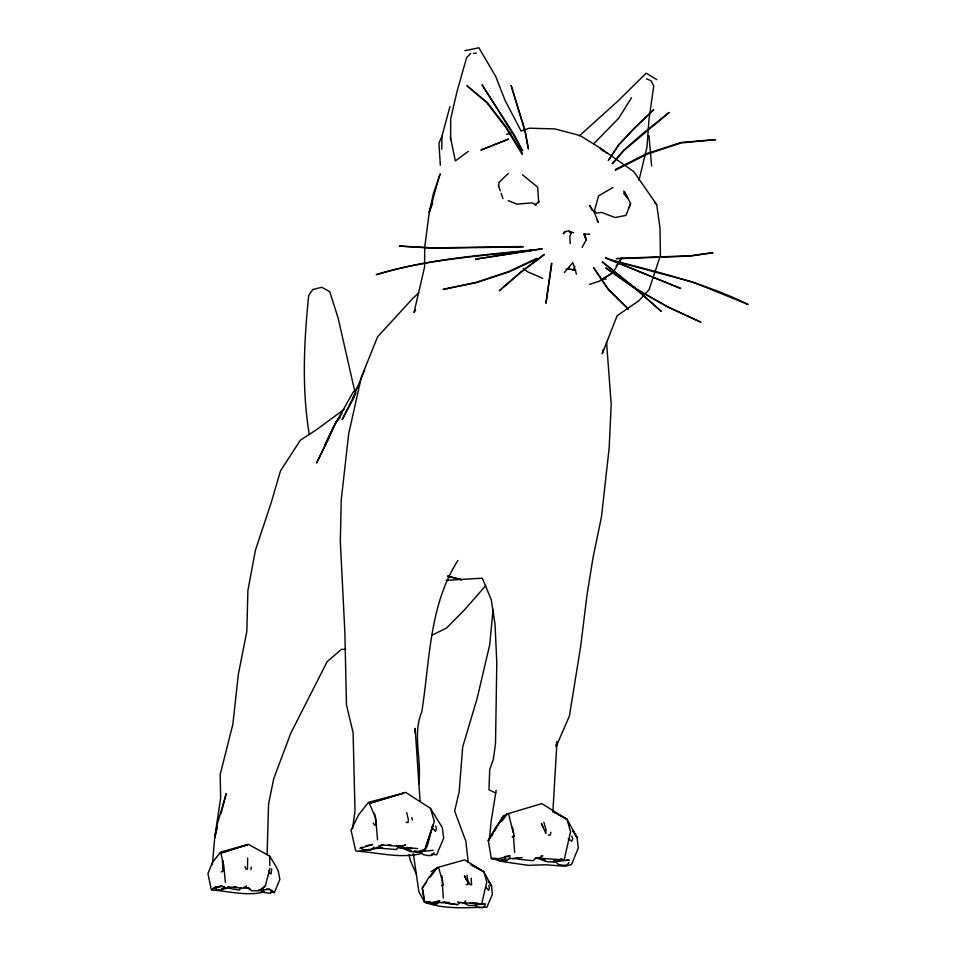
<?xml version="1.0" encoding="UTF-8"?>
<svg xmlns="http://www.w3.org/2000/svg" width="956" height="956" viewBox="0 0 956 956"><rect width="100%" height="100%" fill="white"/><g stroke="black" fill="none" stroke-linecap="round" stroke-linejoin="round"><path stroke-width="1.43" d="M450.646 139.648L450.67 118.903L457.123 91.095L466.576 57.778L470.651 53.381M441.756 149.291L441.971 136.182L449.929 106.63M418.549 784.255C422.289 759.853 412.012 735.487 421.811 711.754C429.853 660.955 429.101 605.244 457.9 560.515M263.115 891.135L259.327 890.359L262.004 889.654L262.075 888.244L258.753 890.765L251.631 890.777L247.508 887.646M552.879 811.871L556.978 741.545M212.399 864.535L214.706 837.803L220.645 798.081L220.179 774.527L232.906 724.086L238.319 674.47L246.803 631.558L247.915 590.414L255.419 550.202L271.193 502.677L280.478 470.878L300.435 440.166L315.862 430.128L344.076 409.479M493.069 609.725L489.675 644.989L477.152 698.322L462.68 747.018L459.179 791.652L454.626 811.106L465.847 841.149L468.225 862.467M489.269 840.085L491.181 821.108L496.14 790.277M498.566 186.468L499.116 182.297L508.377 173.418M352.561 828.84L354.999 810.939L353.099 732.643L346.466 704.895L344.853 632.083L340.312 541.12L341.28 499.534L348.713 433.725L361.356 377.094L377.572 336.859L413.219 297.961L418.692 293.038M551.516 263.259L545.96 303.267L551.863 263.426M250.878 869.566L251.32 867.008M603.224 349.418L602.268 353.72L617.146 315.707L638.799 300.793L649.064 289.74L660.393 255.575L660.022 228.245L656.712 204.584L633.708 171.554L599.818 147.762L579.957 135.513L554.898 128.917L529.289 128.2L521.056 131.02L504.983 100.201L495.638 76.277L478.884 47.8L464.879 50.656M568.832 269.401L569.441 266.748M545.482 832.843L546.127 830.023L543.88 822.411M550.907 832.246L550.25 835.066L548.314 835.054M475.969 904.519L481.609 904.089L486.819 882.03L483.832 871.753L470.436 864.308M638.978 180.17L646.973 147.176L649.005 119.273L653.749 85.897L650.893 80.555M555.95 745.513L556.631 742.872M217.311 827.824L214.706 837.803L217.645 822.865L226.225 793.635L221.027 813.58M262.004 889.654L265.29 885.961L269.962 868.335M439.7 174.53L429.256 212.316L424.715 247.377L424.584 266.879L414.02 312.552L415.609 310.055M571.246 231.507L569.836 236.407L570.242 243.625M440.346 173.813L433.546 193.112L429.256 212.316L432.757 202.863M629.084 207.667L630.566 203.52L624.937 192.084M630.566 203.52L625.941 215.411L615.067 217.538L601.706 212.423L596.209 213.069L594.477 210.547L598.623 195.825L612.856 187.543M573.337 270.213L574.855 266.365M364.654 370.199L353.087 397.636L342.212 419.541L354.067 397.397M441.971 136.182L438.935 143.269L440.334 165.245M556.081 746.791L569.441 715.948L580.698 646.184L587.08 594.441L593.007 557.85L601.503 516.622L609.187 447.838L611.195 404.352L606.57 342.26M582.096 247.389L586.219 239.848L584.952 234.375M329.318 437.298L316.603 463.051L336.201 421.895L342.033 413.458M491.42 836.345L492.866 833.847M494.312 831.362L502.952 816.412L506.991 814.01L541.765 803.614L567.004 819.292L577.066 837.528L578.296 848.02L571.509 864.547L565.02 866.267L545.768 864.774L528.333 865.335L502.952 861.691L491.312 858.452L488.265 840.443L496.654 826.02L506.991 814.01L501.888 821.216M485.744 585.61L464.138 610.251L446.464 628.116L431.777 635.262M355.967 392.785L353.087 397.636L355.524 394.075M621.842 257.977L612.629 273.069L599.281 281.172L589.553 284.398M631.546 97.643L618.771 118.186L593.592 143.902M564.649 231.495L563.251 233.73L566.585 231.041L573.636 232.702M584.008 234.101L586.219 239.848L584.008 234.101L589.792 234.16M608.972 159.64L618.58 145.133L633.924 128.761L653.725 109.629L633.983 128.594L618.663 144.858L608.255 160.524M241.235 887.538L239.514 890.048L230.755 888.698L228.376 886.81M616.214 265.995L621.042 259.124M492.519 834.433L488.265 840.443L502.952 816.412L505.772 815.564M426.699 881.97L422.289 887.981L424.524 902.117C444.241 909.765 466.277 907.519 486.927 907.208L492.364 894.314L491.563 886.2L483.832 871.753L464.64 859.874L437.286 867.546L431.12 871.681M430.236 877.154L437.286 867.546L429.184 876.987L422.289 887.981L424.763 902.38L430.284 902.464M272.341 890.944L270.691 893.107L268.72 893.143L264.25 892.534L261.932 889.737L259.327 890.359L269.652 889.343L274.372 892.617L279.869 879.389L278.268 871.107L275.902 866.267L269.58 855.99L248.345 844.327L220.8 853.122L223.74 865.335L225.353 882.34M568.999 862.443L566.932 865.144L562.678 865.264L558.185 864.415L555.221 860.902L553.058 861.404M434.12 852.68L432.004 855.429L428.288 855.584L423.353 854.7L420.377 851.139M485.003 905.559L483.366 907.662L479.96 907.579L476.542 907.017L475.024 905.177M564.387 272.568L572.835 262.613L576.456 274.133M612.665 163.643L623.79 150.618L669.14 112.485L643.782 132.705L623.874 150.044L612.234 163.607M411.319 850.529L398.341 847.446L405.499 844.889L401.663 846.502L399.369 845.881L396.226 849.525L382.711 848.462L378.875 846.359L376.903 848.331L359.253 851.306L355.752 850.971L351.043 830.155L358.476 815.11L368.407 802.335L403.683 793.145L369.363 803.375L375.66 817.93L377.536 839.703M340.013 417.533L336.201 421.895L324.897 445.066L333.094 427.714L353.015 392.414L358.823 386.176M439.174 901.723L436.784 904.149L430.965 904.065L428.957 902.165M509.883 857.616L506.811 860.711L499.414 860.711L496.869 858.369M373.975 847.088L370.785 850.195L363.495 850.35L361.129 848.115M465.739 900.827L463.409 903.085L457.422 901.962M535.013 205.193L539.124 201.214M224.564 887.383L221.923 889.869L216.57 889.857L215.004 887.335L212.734 888.733L221.995 886.069L226.954 888.315L231.149 888.076M579.252 135.967L618.197 100.81L646.22 73.134L656.724 79.599M535.647 858.357L533.006 860.735L518.869 859.241L516.79 858.082M444.05 901.843L446.249 903.121L457.458 904.651L460.314 902.321M246.529 885.949L243.637 888.255L227.695 886.905M544.048 254.392L520.399 272.257L499.367 290.732L520.662 272.544L544.358 254.738M468.249 151.395L455.391 160.895L450.324 137.055M262.9 887.718L265.29 885.961M423.281 849.597L419.839 852.011L411.2 851.748L406.718 850.111L403.277 847.566M561.064 858.655L556.404 861.834L547.74 861.846L542.626 860.34L539.065 857.771M477.952 903.85L475.502 905.463L468.834 905.511L462.824 902.667M411.689 848.534L398.341 847.446L401.663 846.502L382.03 844.996L376.903 848.331L382.615 848.092M361.882 847.219L360.018 848.39L372.685 844.435L365.634 846.012M610.585 274.025L602.674 278.794L606.164 279.164M615.306 170.347L646.603 154.346L681.102 142.958L715.458 139.636L681.234 142.432L646.806 153.558L615.545 169.439M536.794 258.335L508.819 271.504L476.363 282.295L443.118 289.405L476.566 282.57L509.094 271.898L537.093 258.801M382.03 844.996L378.875 846.359L382.77 844.71M221.195 871.944L222.856 871.31L222.569 860.412L222.593 862.742M512.201 837.05L514.244 836.297L512.476 827.334M441.6 885.662L443.178 885.125L441.827 875.744M220.8 853.122L247.604 844.662L220.657 852.071L212.531 862.252L207.93 873.581L211.36 890.024C229.022 891.123 246.768 896.453 264.358 891.9M369.363 803.375L405.691 792.357L430.463 808.346L442.258 827.49L443.68 838.089L436.677 854.819L431.419 854.138M506.608 134.39L510.815 133.207M414.199 851.222L419.278 851.39M219.115 889.474L215.028 890.347L219.008 889.666M221.84 888.901L227.301 887.754M540.307 856.361L542.841 855.823L539.578 858.357L536.758 858.034L564.183 859.922L570.589 831.66L567.004 819.292L553.416 811.775M369.147 849.394L359.253 851.306C380.07 852.991 401.173 858.739 421.919 853.373M371.98 848.856L377.632 847.769M215.076 887.969L216.57 889.857L215.004 887.335L221.015 886.236L226.954 888.315L221.661 889.211M215.004 887.335L221.995 886.069M414.318 851.234L417.079 851.904L424.631 850.541L427.284 846.06L432.925 825.088L424.631 850.541L434.323 821.407L430.463 808.346M541.956 248.644L475.562 259.16L542.076 248.978M504.935 856.516L507.708 856.062M422.911 850.744L425.432 850.35M553.333 861.464L564.183 859.922L562.104 859.074M508.257 858.751L522.263 857.616M531.01 250.006C479.016 255.599 426.531 259.148 376.27 274.683C426.639 259.494 479.099 256.005 531.13 250.496M475.562 904.125L478.167 903.85M417.079 851.904L433.211 850.338M553.416 861.535L569.274 860.161L566.334 859.958M512.691 858.823L518.355 858.524M475.849 904.627L485.457 904.125L483.103 903.85M437.191 902.572L445.46 902.44M495.59 858.261L491.312 858.452L496.678 859.145L510.193 855.931L509.094 855.847M430.738 902.129L424.763 902.38L418.883 891.817L413.315 853.553M441.325 902.643L449.26 902.309M446.153 580.352L482.326 578.177L491.265 599.723L495.065 624.483L496.797 662.867L495.519 743.517L493.368 759.267L489.747 769.484L488.958 789.799L495.734 793.014M473.483 53.285L476.315 53.189M616.357 258.813L690.113 256.077L712.973 252.695L689.957 255.826L617.516 258.323M428.921 901.998L424.524 902.117L429.053 903.038L439.832 900.863L438.78 900.564M521.892 246.517L433.092 247.903L399.477 246.086L433.14 248.166L523.41 246.947M470.017 903.026L477.869 903.038M566.072 269.054L570.266 269.102L575.739 270.56M345.833 649.339L341.459 649.279L327.131 661.695L290.791 733.204L273.727 778.686L268.552 804.056L267.118 854.795M417.581 848.593L406.396 847.458M481.609 904.089L463.6 902.679M572.835 269.843L574.401 269.927M466.241 884.527L467.771 884.67L468.189 882.173L466.875 875.134M388.244 844.626L391.028 844.949M396.585 845.57L399.369 845.881M233.957 886.666L236.873 887.013M446.249 903.121L457.458 904.651M406.073 822.291L408.021 822.566L408.367 819.65L406.718 812.636M266.712 888.913L269.652 889.343L274.372 892.617L270.99 891.721M245.142 887.622L249.397 888.447M243.72 887.347L249.958 888.65M535.324 858.01L545.04 860.137M258.765 889.893L262.888 890.944M447.611 576.11L461.808 579.754L447.647 576.289M612.617 260.737L693.016 282.092L748.07 304.486C705.181 283.155 658.529 272.305 612.461 260.247M646.519 78.87L649.805 80.125M508.102 200.593L517.065 204.154L531.895 202.863L536.507 204.895M605.53 258.001L680.612 288.437L605.542 257.69M542.733 278.327L527.796 271.863L523.099 268.421M553.13 811.728L555.651 813.102M558.173 814.476L567.004 819.292M471.32 864.893L483.832 871.753M605.961 268.289L634.366 288.174L667.909 307.139L700.951 322.232L668.017 306.912L634.485 287.828L606.104 267.883M607.168 153.462L599.818 147.762L602.83 150.869M602.244 262.111L633.756 287.242L661.361 311.453L633.983 287.027L602.507 261.848M522.466 174.757L537.678 187.209L538.67 202.899M654.585 202.564L656.712 204.584M568.223 838.484L571.676 841.388L572.811 838.687L571.843 836.01M569.095 230.516L571.246 233.551M623.898 193.435L627.005 197.868M593.604 267.967L608.183 289.393L628.427 309.099L608.434 289.25L593.903 267.8M431.61 827.048L435.566 831.35L436.426 828.661L435.721 826.008M373.222 823.044L374.597 825.148L376.556 824.61L374.429 813.472M522.526 153.569L506.357 127.124L487.106 102.316L466.839 85.658L486.879 102.83L506.083 127.901L522.239 154.466M597.034 220.155L598.432 222.521L594.035 211.826L589.613 205.361L592.027 210.332M485.803 887.06L488.6 890.406L489.424 888.04L488.839 885.483M522.681 150.713L513.826 134.258L482.063 84.833L513.611 134.832L521.785 150.08M466.409 879.592L464.425 875.827L468.392 883.368M468.715 882.113L470.053 884.659L471.571 884.802L471.189 878.086M543.08 827.167L541.383 823.498L545.924 833.297M416.29 874.035L410.423 860.639L409.025 854.831M268.648 870.593L269.628 873.115L271.038 873.868L271.755 868.837M498.423 185.667L500.239 190.83M501.147 193.411L502.976 198.573M245.047 866.578L245.883 869.135L247.484 869.195L247.664 858.07M438.744 867.976L442.162 880.333L443.285 898.066M623.802 190.985L624.567 193.793M508.723 814.345L513.157 832.521M354.784 391.351L338.197 318.336L329.748 291.664L321.79 287.29L312.767 289.525L308.692 295.44C304.044 341.4 301.606 388.53 309.266 434.251M411.821 817.547L412.371 820.069M528.537 149.172L525.155 130.733L511.113 85.502L524.916 130.972L527.999 148.037M648.945 135.525L651.622 165.997M513.372 835.365L514.687 852.429M420.09 801.164L415.131 728.388L415.155 732.75M269.58 855.99L269.879 865.598M508.401 139.17L481.119 149.984L508.401 139.17M505.844 859.05L499.414 860.711L505.844 859.05M436.175 902.99L430.965 904.065L436.175 902.99M574.592 833.226L572.907 830.872L577.066 837.528L574.592 833.226M489.866 883.189L488.54 881.253L491.563 886.2L489.866 883.189"/></g></svg>
